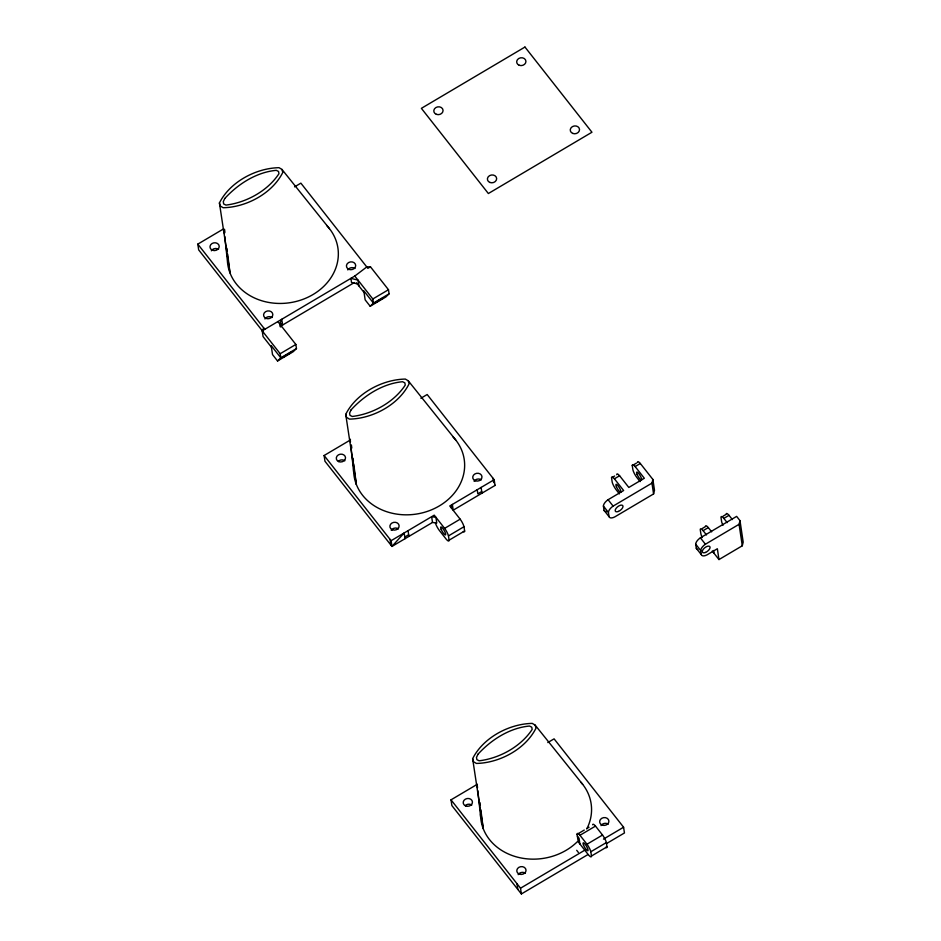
<?xml version="1.0" encoding="UTF-8"?>
<svg xmlns="http://www.w3.org/2000/svg" width="941" height="941" viewBox="0 0 941 941"><rect width="100%" height="100%" fill="white"/><g stroke="black" fill="none" stroke-linecap="round" stroke-linejoin="round"><path stroke-width="1.41" d="M451.445 508.105L452.362 504.447L453.221 510.175L495.284 485.297M619.378 493.884L616.037 489.626A6.963 1.623 59.4 0 1 612.191 482.086L611.556 477.828A6.963 1.623 59.4 0 1 614.414 478.804L623.624 490.52L608.086 499.718A6.963 3.364 -38.2 0 0 603.404 506.058L604.04 510.316L609.062 516.703A6.963 3.364 -38.2 0 0 614.732 516.927L653.572 493.943L651.96 483.121L652.878 479.451L640.315 463.49A6.963 1.623 59.4 0 0 637.457 462.502M653.572 493.943L654.489 490.273L652.878 479.451M742.284 545.78L739.073 524.302L739.991 520.644L736.638 516.386L700.386 537.829A6.963 3.364 -38.2 0 0 695.693 544.18L696.305 548.274L701.327 554.661A6.963 3.364 -38.2 0 0 706.997 554.884L717.36 548.744L718.971 559.566L742.284 545.78L743.19 542.122L739.991 520.644M227.651 254.082L230.004 272.949L219.418 202.962C229.91 181.966 255.893 168.11 279.042 167.686L281.971 169.439L329.444 228.651M353.769 464.007L356.31 484.333L345.723 414.346C356.216 393.35 382.199 379.494 405.348 379.07L408.276 380.823L455.75 440.035M480.863 809.789L483.227 828.656L472.629 758.669C483.121 737.673 509.116 723.817 532.265 723.394L535.182 725.146L582.667 784.347M280.865 326.903L282.359 323.375L280.418 324.527M263.762 327.997L262.21 330.844L263.068 336.584L271.42 347.217M389.092 293.815L373.436 303.084L363.814 290.84L365.155 299.861L370.178 306.248L385.834 296.98L389.092 293.815L388.48 289.722L370.448 266.797L366.778 266.95L354.792 276.054L262.21 330.844L280.195 353.722L280.806 357.815L271.184 345.57L272.525 354.592L277.548 360.979L280.806 357.815L296.462 348.558L295.85 344.453L277.854 321.575M296.462 348.558L293.204 351.711L277.548 360.979M370.178 306.248L373.436 303.084L372.824 298.979L354.792 276.054M262.81 331.444L198.669 249.871L197.81 244.131L222.946 229.251M294.58 186.859L300.873 183.142L367.86 268.326L370.448 266.797M280.653 326.174L354.392 282.535M280.195 353.722L295.85 344.453M372.824 298.979L388.48 289.722M432.507 522.443L431.648 516.703L435.918 517.303L436.765 523.031L432.507 522.443L391.962 546.427L324.963 461.255L324.116 455.515L350.511 439.894M420.886 398.243L427.179 394.526L494.166 479.71L495.025 485.45M405.018 538.699L404.16 532.959L391.962 546.427L391.103 540.699L434.236 515.162L444.623 528.371A6.963 1.623 59.4 0 1 448.457 535.911L449.104 540.169L464.631 530.983L463.995 526.713A6.963 1.623 59.4 0 0 460.161 519.173L449.774 505.976L494.166 479.71M404.783 537.064L408.665 534.759M481.71 491.543L477.828 493.837L477.216 489.732M444.623 528.371L460.161 519.173M448.457 535.911L463.995 526.713M611.556 477.828L614.661 475.993M640.103 481.627L636.751 477.369A6.963 1.623 59.4 0 1 632.905 469.83L632.27 465.572L636.422 463.113M614.414 478.804L619.59 475.746L628.811 487.45L644.338 478.263L635.128 466.548A6.963 1.623 59.4 0 0 632.27 465.572M635.128 466.548L640.315 463.49M609.062 516.703L608.427 512.445A6.963 3.364 -38.2 0 1 613.109 506.105L651.96 483.121M702.339 528.442L705.444 526.607A6.963 1.623 59.4 0 1 708.302 527.583L711.655 531.841M723.053 516.186L726.158 514.351A6.963 1.623 59.4 0 1 729.016 515.327L732.369 519.585M702.315 537.523A6.963 1.623 59.4 0 1 700.904 533.935L700.257 529.665A6.963 1.623 59.4 0 1 703.127 530.653L708.302 527.583M723.029 525.266A6.963 1.623 59.4 0 1 721.618 521.667L720.982 517.409A6.963 1.623 59.4 0 1 723.841 518.385L729.016 515.327M701.327 554.661L700.716 550.567A6.963 3.364 -38.2 0 1 705.409 544.227L739.073 524.302M587.996 854.534L521.385 893.95L451.88 805.578L451.021 799.838L477.416 784.218M547.803 742.567L554.084 738.85L623.589 827.221L624.448 832.961L606.851 843.371M592.642 824.787A6.963 1.623 59.4 0 1 595.488 826.092L602.522 835.032A6.963 1.623 59.4 0 1 606.369 842.571L607.004 846.829L591.466 856.028A6.963 1.623 59.4 0 1 588.607 855.04L578.221 841.842L577.092 834.302L584.267 830.056M586.655 828.645L589.054 827.233M577.092 834.302A6.963 1.623 59.4 0 1 579.962 835.279L595.488 826.092M579.962 835.279L586.996 844.23L602.522 835.032M521.385 893.95L520.526 888.21L585.878 849.535M603.475 839.125L623.589 827.221M591.466 856.028L590.83 851.758L606.369 842.571M358.592 284.206L351.522 282.453L350.911 278.36L357.98 280.112L358.839 285.841M723.841 518.385L727.193 522.643M703.127 530.653L706.468 534.911M712.278 551.05L718.971 559.566M700.386 537.829L705.409 544.227M695.693 544.18L700.716 550.567M608.086 499.718L613.109 506.105M603.404 506.058L608.427 512.445M356.451 282.806L364.049 292.475M197.81 244.131L264.797 329.315M324.116 455.515L391.103 540.699M577.362 836.102L579.044 838.231L579.903 843.971M576.692 850.299L578.362 852.428M451.021 799.838L520.526 888.21M535.182 725.146L536.005 728.146C525.513 749.142 499.53 763.01 476.381 763.433L473.452 761.681L472.629 758.669M408.276 380.823L409.1 383.822C398.608 404.818 372.612 418.686 349.464 419.11L346.547 417.357L345.723 414.346M281.971 169.439L282.794 172.438C272.302 193.434 246.307 207.302 223.158 207.726L220.241 205.973L219.418 202.962M713.549 550.473L713.948 553.179M493.084 478.334L493.719 482.627M481.098 487.438L481.957 493.178M516.985 883.705L517.832 889.445M408.053 530.665L408.912 536.405M390.068 539.381L390.927 545.121M282.606 325.021L281.747 319.281L279.748 323.986L280.159 326.715M479.957 802.532L480.322 805.437M351.416 445.14L351.781 448.045M353.051 458.208L353.404 461.114M224.558 229.404L224.923 232.309M226.922 248.271L227.287 251.176M477.216 784.923L477.522 787.805M477.828 790.687L480.616 816.659M350.146 439.153L350.452 442.035M350.77 444.928L353.698 472.335M223.993 229.216L224.464 233.544M224.77 236.426L227.393 260.951A55.684 47.015 -8.5 0 0 302.167 299.626A55.684 47.015 -8.5 0 0 326.645 225.417M211.349 250.8A4.646 3.917 -8.5 0 1 218.559 249.365M264.939 318.94A4.646 3.917 -8.5 0 1 272.149 317.505M347.805 269.902A4.646 3.917 -8.5 0 1 355.016 268.479M452.95 436.8A55.684 47.015 -8.5 0 1 426.191 511.775A55.684 47.015 -8.5 0 1 353.663 468.23M391.244 530.324A4.646 3.917 -8.5 0 1 398.455 528.889M338.337 461.302A4.646 3.917 -8.5 0 1 344.865 460.749M474.111 481.286A4.646 3.917 -8.5 0 1 481.322 479.863M449.104 540.169A6.963 1.623 59.4 0 1 446.234 539.193L439.2 530.242A6.963 1.623 59.4 0 1 435.365 522.714M464.631 530.983A6.963 1.623 59.4 0 1 463.301 531.489M616.731 474.758A6.963 1.623 59.4 0 1 619.59 475.746M606.58 511.539A6.963 3.364 -38.2 0 1 604.04 510.316M697.822 549.45A6.963 3.364 -38.2 0 1 696.305 548.274M580.844 782.183A55.684 47.015 -8.5 0 1 586.843 828.821M577.233 841.819A55.684 47.015 -8.5 0 1 515.915 856.733A55.684 47.015 -8.5 0 1 480.545 813.93M518.15 874.648A4.646 3.917 -8.5 0 1 525.372 873.213M601.017 825.61A4.646 3.917 -8.5 0 1 608.239 824.175M465.242 805.625A4.646 3.917 -8.5 0 1 471.782 805.073M586.996 844.23A6.963 1.623 59.4 0 1 590.83 851.758M607.004 846.829A6.963 1.623 59.4 0 1 605.663 847.347M224.77 198.492L223.276 201.703L223.676 203.95L225.934 205.091C246.271 202.644 267.609 190.952 278.948 173.72L278.548 171.474L276.278 170.333C256.528 172.144 237.944 184.06 224.77 198.492M351.075 409.876L349.582 413.087L349.981 415.334L352.24 416.475C372.577 414.028 393.914 402.336 405.253 385.104L404.853 382.858L402.583 381.717C382.834 383.528 364.249 395.443 351.075 409.876M477.993 754.2L476.487 757.411L476.887 759.658L479.157 760.798C499.483 758.352 520.832 746.66 532.159 729.428L531.759 727.181L529.501 726.04C509.751 727.852 491.167 739.767 477.993 754.2M283.029 357.18L290.898 352.428L283.029 357.18M375.635 302.461L383.505 297.709L375.635 302.461M524.96 47.05L421.38 108.344L488.367 193.528L591.948 132.234L524.96 47.05M436.33 114.32A4.646 3.917 -8.5 0 0 443.058 110.344A4.646 3.917 -8.5 0 0 435.918 107.533A4.646 3.917 -8.5 0 0 436.33 114.32M572.787 133.434A4.646 3.917 -8.5 0 0 579.515 129.446A4.646 3.917 -8.5 0 0 572.375 126.647A4.646 3.917 -8.5 0 0 572.787 133.434M519.197 65.258A4.646 3.917 -8.5 0 0 525.925 61.271A4.646 3.917 -8.5 0 0 518.797 58.471A4.646 3.917 -8.5 0 0 519.197 65.258M489.92 182.46A4.646 3.917 -8.5 0 0 496.648 178.484A4.646 3.917 -8.5 0 0 489.508 175.685A4.646 3.917 -8.5 0 0 489.92 182.46M212.501 250.259A4.646 3.917 -8.5 0 0 219.218 246.283A4.646 3.917 -8.5 0 0 212.09 243.484A4.646 3.917 -8.5 0 0 212.501 250.259M266.091 318.399A4.646 3.917 -8.5 0 0 272.819 314.423A4.646 3.917 -8.5 0 0 265.68 311.624A4.646 3.917 -8.5 0 0 266.091 318.399M348.958 269.373A4.646 3.917 -8.5 0 0 355.686 265.386A4.646 3.917 -8.5 0 0 348.546 262.586A4.646 3.917 -8.5 0 0 348.958 269.373M475.264 480.757A4.646 3.917 -8.5 0 0 481.98 476.769A4.646 3.917 -8.5 0 0 474.852 473.97A4.646 3.917 -8.5 0 0 475.264 480.757M338.795 461.643A4.646 3.917 -8.5 0 0 345.523 457.667A4.646 3.917 -8.5 0 0 338.395 454.868A4.646 3.917 -8.5 0 0 338.795 461.643M392.397 529.783A4.646 3.917 -8.5 0 0 399.125 525.807A4.646 3.917 -8.5 0 0 391.985 523.008A4.646 3.917 -8.5 0 0 392.397 529.783M441.176 529.371A4.646 1.082 59.4 0 0 445.528 534.9A4.646 1.082 59.4 0 0 442.799 528.442A4.646 1.082 59.4 0 0 441.176 529.371M618.449 511.422A4.646 2.235 -38.2 0 0 622.754 505.588A4.646 2.235 -38.2 0 0 616.096 508.328A4.646 2.235 -38.2 0 0 618.449 511.422M637.128 474.464A4.646 1.082 59.4 0 0 641.48 480.004A4.646 1.082 59.4 0 0 638.751 473.546A4.646 1.082 59.4 0 0 637.128 474.464M616.414 486.732A4.646 1.082 59.4 0 0 620.766 492.261A4.646 1.082 59.4 0 0 618.037 485.803A4.646 1.082 59.4 0 0 616.414 486.732M705.538 552.438A4.646 2.235 -38.2 0 0 709.843 546.615A4.646 2.235 -38.2 0 0 703.186 549.356A4.646 2.235 -38.2 0 0 705.538 552.438M602.169 825.081A4.646 3.917 -8.5 0 0 608.898 821.093A4.646 3.917 -8.5 0 0 601.769 818.294A4.646 3.917 -8.5 0 0 602.169 825.081M465.713 805.967A4.646 3.917 -8.5 0 0 472.441 801.991A4.646 3.917 -8.5 0 0 465.313 799.191A4.646 3.917 -8.5 0 0 465.713 805.967M519.303 874.107A4.646 3.917 -8.5 0 0 526.031 870.131A4.646 3.917 -8.5 0 0 518.903 867.331A4.646 3.917 -8.5 0 0 519.303 874.107M583.549 845.218A4.646 1.082 59.4 0 0 587.902 850.758A4.646 1.082 59.4 0 0 585.173 844.3A4.646 1.082 59.4 0 0 583.549 845.218"/></g></svg>
